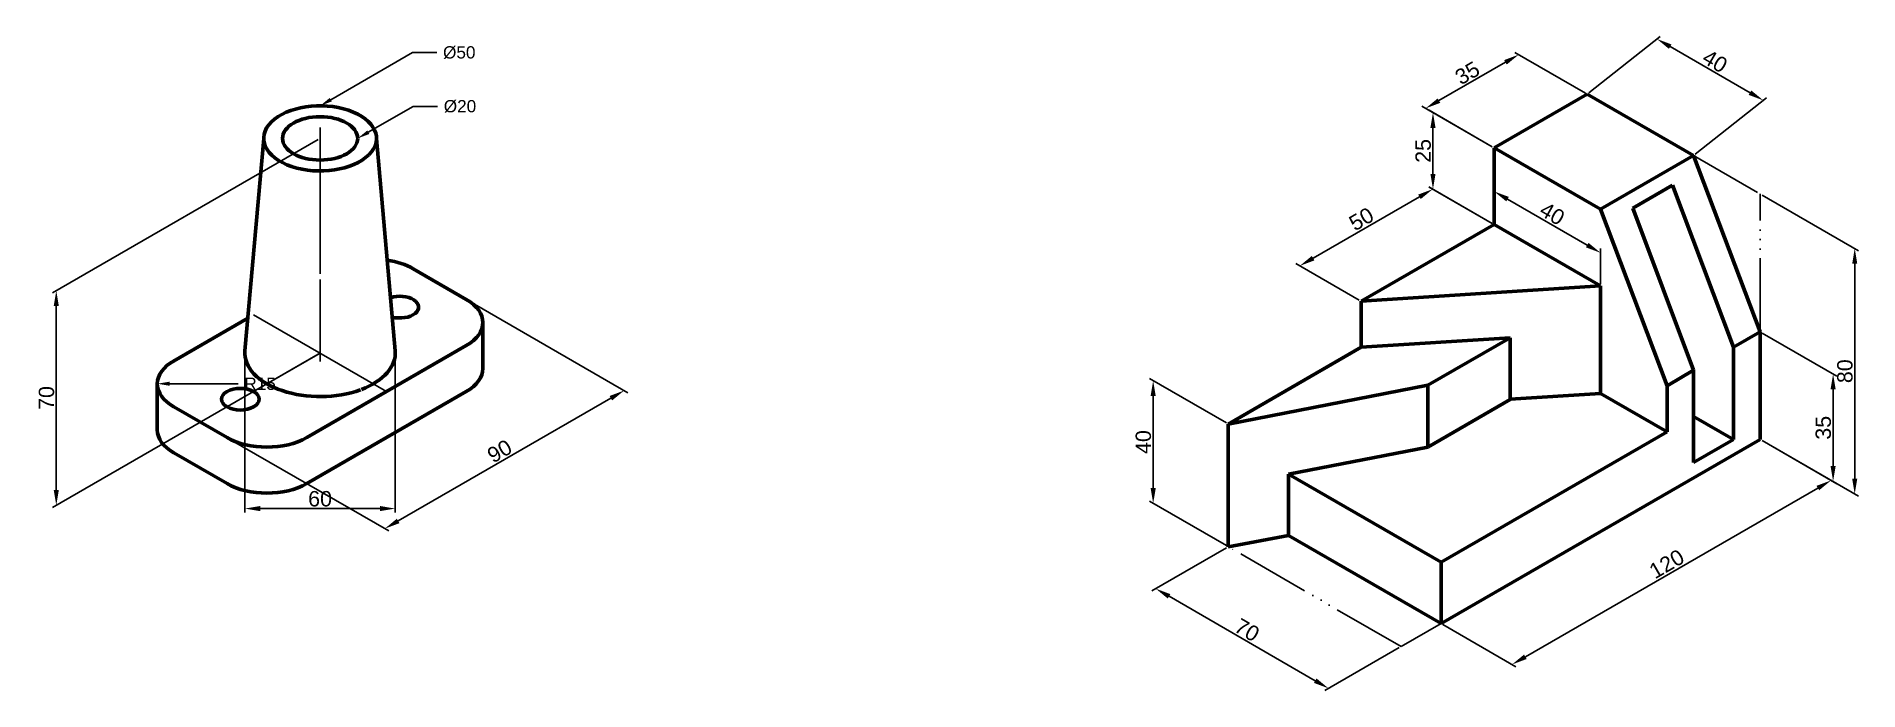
# Model space of a CAD drawing. Header units: millimetres. Extents: x 2466 to 3060, y 634 to 847.
import ezdxf
from ezdxf import colors
from ezdxf.entities.mleader import LeaderData, LeaderLine
from ezdxf.math import Vec2, Vec3

# ---------------------------------------------------------------- set-up
doc = ezdxf.new("R2010")
doc.units = ezdxf.units.MM
doc.linetypes.add('ACAD_ISO06W100', pattern=[36, 24, -3, 0, -3, 0, -3, 0, -3])
doc.linetypes.add('CENTER2', pattern=[28.575, 19.05, -3.175, 3.175, -3.175])
doc.layers.add('thick', color=7, linetype='Continuous', lineweight=60, plot=False)
doc.styles.get("Standard").update_dxf_attribs({"font": 'arial.ttf'})
doc.dimstyles.new('ISO-25', dxfattribs={"dimtxt": 5, "dimasz": 5, "dimexe": 1.25, "dimexo": 0.625, "dimtad": 1, "dimtxsty": 'Standard', "dimcen": 2.5, "dimadec": 0, "dimazin": 0, "dimtfac": 1, "dimtmove": 0, "dimatfit": 3, "dimfxl": 1, "dimarcsym": 0})

# ---------------------------------------------------------------- blocks, each defined once
blk = doc.blocks.new('*D3')
at = {"color": 0, "lineweight": -2, "transparency": 16777216}
for p, q in [((3028.25, 715.74), (3052.01, 702.03)), ((2951.17, 645.25), (3046.43, 700.25)), ((2924.33, 655.74), (2948.09, 642.03))]:
    blk.add_line(p, q, dxfattribs=at)
at = {"color": 0, "transparency": 16777216}
for points in [[(3046.01, 700.97), (3046.85, 699.53), (3050.76, 702.75)], [(2950.75, 645.97), (2951.58, 644.53), (2946.84, 642.75)]]:
    blk.add_solid(points, dxfattribs=at)
at = {"layer": 'Defpoints', "color": 0, "transparency": 16777216}
for p in [(3027.63, 716.11), (3050.76, 702.75), (2923.7, 656.11)]:
    blk.add_point(p, dxfattribs=at)
at = {"color": 0, "transparency": 16777216, "insert": (2997.21, 675.5), "char_height": 5, "attachment_point": 5, "rotation": 30}
blk.add_mtext('120', dxfattribs=at)
blk = doc.blocks.new('*D4')
at = {"color": 0, "lineweight": -2, "transparency": 16777216}
for p, q in [((3028.25, 750.74), (3052.65, 736.66)), ((3051.4, 707.38), (3051.4, 732.38)), ((3028.25, 715.74), (3052.65, 701.66))]:
    blk.add_line(p, q, dxfattribs=at)
at = {"color": 0, "transparency": 16777216}
for points in [[(3050.57, 732.38), (3052.23, 732.38), (3051.4, 737.38)], [(3050.57, 707.38), (3052.23, 707.38), (3051.4, 702.38)]]:
    blk.add_solid(points, dxfattribs=at)
at = {"layer": 'Defpoints', "color": 0, "transparency": 16777216}
for p in [(3027.63, 751.11), (3051.4, 737.38), (3027.63, 716.11)]:
    blk.add_point(p, dxfattribs=at)
at = {"color": 0, "transparency": 16777216, "insert": (3048.22, 719.88), "char_height": 5, "attachment_point": 5, "rotation": 90}
blk.add_mtext('35', dxfattribs=at)
blk = doc.blocks.new('*D6')
at = {"color": 0, "lineweight": -2, "transparency": 16777216}
for p, q in [((3028.25, 795.74), (3059.69, 777.59)), ((3058.44, 703.32), (3058.44, 773.32)), ((3028.25, 715.74), (3059.69, 697.59))]:
    blk.add_line(p, q, dxfattribs=at)
at = {"color": 0, "transparency": 16777216}
for points in [[(3057.61, 773.32), (3059.27, 773.32), (3058.44, 778.32)], [(3057.61, 703.32), (3059.27, 703.32), (3058.44, 698.32)]]:
    blk.add_solid(points, dxfattribs=at)
at = {"layer": 'Defpoints', "color": 0, "transparency": 16777216}
for p in [(3027.63, 796.11), (3058.44, 778.32), (3027.63, 716.11)]:
    blk.add_point(p, dxfattribs=at)
at = {"color": 0, "transparency": 16777216, "insert": (3055.26, 738.32), "char_height": 5, "attachment_point": 5, "rotation": 90}
blk.add_mtext('80', dxfattribs=at)
blk = doc.blocks.new('*D7')
at = {"color": 0, "lineweight": -2, "transparency": 16777216}
for p, q in [((2853.8, 680.74), (2829.54, 666.74)), ((2882.75, 637.46), (2835.12, 664.96)), ((2910.09, 648.24), (2885.83, 634.24))]:
    blk.add_line(p, q, dxfattribs=at)
at = {"color": 0, "transparency": 16777216}
for points in [[(2835.54, 665.68), (2834.71, 664.24), (2830.79, 667.46)], [(2883.17, 638.18), (2882.34, 636.74), (2887.08, 634.96)]]:
    blk.add_solid(points, dxfattribs=at)
at = {"layer": 'Defpoints', "color": 0, "transparency": 16777216}
for p in [(2854.42, 681.11), (2830.79, 667.46), (2910.71, 648.61)]:
    blk.add_point(p, dxfattribs=at)
at = {"color": 0, "transparency": 16777216, "insert": (2860.53, 653.96), "char_height": 5, "attachment_point": 5, "rotation": 330}
blk.add_mtext('70', dxfattribs=at)
blk = doc.blocks.new('*D8')
at = {"color": 0, "lineweight": -2, "transparency": 16777216}
for p, q in [((2853.8, 721.47), (2828.71, 735.95)), ((2829.96, 700.23), (2829.96, 730.23)), ((2853.8, 681.47), (2828.71, 695.95))]:
    blk.add_line(p, q, dxfattribs=at)
at = {"color": 0, "transparency": 16777216}
for points in [[(2829.13, 730.23), (2830.8, 730.23), (2829.96, 735.23)], [(2829.13, 700.23), (2830.8, 700.23), (2829.96, 695.23)]]:
    blk.add_solid(points, dxfattribs=at)
at = {"layer": 'Defpoints', "color": 0, "transparency": 16777216}
for p in [(2829.96, 735.23), (2854.42, 721.11), (2854.42, 681.11)]:
    blk.add_point(p, dxfattribs=at)
at = {"color": 0, "transparency": 16777216, "insert": (2826.78, 715.23), "char_height": 5, "attachment_point": 5, "rotation": 90}
blk.add_mtext('40', dxfattribs=at)
blk = doc.blocks.new('*D10')
at = {"color": 0, "lineweight": -2, "transparency": 16777216}
for p, q in [((2940.4, 786.47), (2919.77, 798.38)), ((2916.69, 795.16), (2882.05, 775.16)), ((2897.1, 761.47), (2876.47, 773.38))]:
    blk.add_line(p, q, dxfattribs=at)
at = {"color": 0, "transparency": 16777216}
for points in [[(2916.27, 795.88), (2917.1, 794.43), (2921.02, 797.66)], [(2881.63, 775.88), (2882.46, 774.43), (2877.72, 772.66)]]:
    blk.add_solid(points, dxfattribs=at)
at = {"layer": 'Defpoints', "color": 0, "transparency": 16777216}
for p in [(2941.02, 786.11), (2877.72, 772.66), (2897.72, 761.11)]:
    blk.add_point(p, dxfattribs=at)
at = {"color": 0, "transparency": 16777216, "insert": (2897.78, 787.91), "char_height": 5, "attachment_point": 5, "rotation": 30}
blk.add_mtext('50', dxfattribs=at)
blk = doc.blocks.new('*D11')
at = {"color": 0, "lineweight": -2, "transparency": 16777216}
for p, q in [((2940.4, 811.47), (2919.83, 823.34)), ((2921.08, 802.62), (2921.08, 817.62)), ((2940.4, 786.47), (2919.83, 798.34))]:
    blk.add_line(p, q, dxfattribs=at)
at = {"color": 0, "transparency": 16777216}
for points in [[(2920.25, 817.62), (2921.92, 817.62), (2921.08, 822.62)], [(2920.25, 802.62), (2921.92, 802.62), (2921.08, 797.62)]]:
    blk.add_solid(points, dxfattribs=at)
at = {"layer": 'Defpoints', "color": 0, "transparency": 16777216}
for p in [(2921.08, 822.62), (2941.02, 811.11), (2941.02, 786.11)]:
    blk.add_point(p, dxfattribs=at)
at = {"color": 0, "transparency": 16777216, "insert": (2917.91, 810.12), "char_height": 5, "attachment_point": 5, "rotation": 90}
blk.add_mtext('25', dxfattribs=at)
blk = doc.blocks.new('*D12')
at = {"color": 0, "lineweight": -2, "transparency": 16777216}
for p, q in [((2923.04, 826.49), (2944.69, 838.99)), ((2970.71, 828.97), (2947.77, 842.21)), ((2940.4, 811.47), (2917.46, 824.71))]:
    blk.add_line(p, q, dxfattribs=at)
at = {"color": 0, "transparency": 16777216}
for points in [[(2944.28, 839.71), (2945.11, 838.27), (2949.02, 841.49)], [(2922.62, 827.21), (2923.46, 825.77), (2918.71, 823.99)]]:
    blk.add_solid(points, dxfattribs=at)
at = {"layer": 'Defpoints', "color": 0, "transparency": 16777216}
for p in [(2949.02, 841.49), (2971.34, 828.61), (2941.02, 811.11)]:
    blk.add_point(p, dxfattribs=at)
at = {"color": 0, "transparency": 16777216, "insert": (2932.28, 835.49), "char_height": 5, "attachment_point": 5, "rotation": 30}
blk.add_mtext('35', dxfattribs=at)
blk = doc.blocks.new('*D13')
at = {"color": 0, "lineweight": -2, "transparency": 16777216}
for p, q in [((2971.86, 829.02), (2995.08, 847.42)), ((2998.35, 844.09), (3024.34, 829.09)), ((3006.5, 809.02), (3029.72, 827.42))]:
    blk.add_line(p, q, dxfattribs=at)
at = {"color": 0, "transparency": 16777216}
for points in [[(2998.77, 844.81), (2997.94, 843.37), (2994.02, 846.59)], [(3024.75, 829.81), (3023.92, 828.37), (3028.67, 826.59)]]:
    blk.add_solid(points, dxfattribs=at)
at = {"layer": 'Defpoints', "color": 0, "transparency": 16777216}
for p in [(2971.34, 828.61), (3028.67, 826.59), (3005.98, 808.61)]:
    blk.add_point(p, dxfattribs=at)
at = {"color": 0, "transparency": 16777216, "insert": (3012.93, 839.34), "char_height": 5, "attachment_point": 5, "rotation": 330}
blk.add_mtext('40', dxfattribs=at)
blk = doc.blocks.new('*D14')
at = {"color": 0, "lineweight": -2, "transparency": 16777216}
for p, q in [((2941.02, 786.83), (2941.02, 798.35)), ((2945.35, 794.4), (2971.34, 779.4)), ((2975.67, 766.83), (2975.67, 778.35))]:
    blk.add_line(p, q, dxfattribs=at)
at = {"color": 0, "transparency": 16777216}
for points in [[(2945.77, 795.13), (2944.94, 793.68), (2941.02, 796.9)], [(2971.75, 780.13), (2970.92, 778.68), (2975.67, 776.9)]]:
    blk.add_solid(points, dxfattribs=at)
at = {"layer": 'Defpoints', "color": 0, "transparency": 16777216}
for p in [(2941.02, 786.11), (2975.67, 776.9), (2975.67, 766.11)]:
    blk.add_point(p, dxfattribs=at)
at = {"color": 0, "transparency": 16777216, "insert": (2959.93, 789.66), "char_height": 5, "attachment_point": 5, "rotation": 330}
blk.add_mtext('40', dxfattribs=at)
blk = doc.blocks.new('*D16')
at = {"color": 0, "lineweight": -2, "transparency": 16777216}
for p, q in [((2606.9, 761.33), (2658.92, 731.3)), ((2584.06, 689.52), (2653.34, 729.52)), ((2528.95, 716.33), (2580.98, 686.3))]:
    blk.add_line(p, q, dxfattribs=at)
at = {"color": 0, "transparency": 16777216}
for points in [[(2652.93, 730.24), (2653.76, 728.8), (2657.67, 732.02)], [(2583.64, 690.24), (2584.48, 688.8), (2579.73, 687.02)]]:
    blk.add_solid(points, dxfattribs=at)
at = {"layer": 'Defpoints', "color": 0, "transparency": 16777216}
for p in [(2606.27, 761.7), (2657.67, 732.02), (2528.33, 716.7)]:
    blk.add_point(p, dxfattribs=at)
at = {"color": 0, "transparency": 16777216, "insert": (2617.11, 712.27), "char_height": 5, "attachment_point": 5, "rotation": 30}
blk.add_mtext('90', dxfattribs=at)
blk = doc.blocks.new('*D17')
at = {"color": 0, "lineweight": -2, "transparency": 16777216}
for p, q in [((2534.14, 743.57), (2534.14, 692.3)), ((2583.13, 743.57), (2583.13, 692.3)), ((2539.14, 693.55), (2578.13, 693.55))]:
    blk.add_line(p, q, dxfattribs=at)
at = {"color": 0, "transparency": 16777216}
for points in [[(2539.14, 694.39), (2539.14, 692.72), (2534.14, 693.55)], [(2578.13, 694.39), (2578.13, 692.72), (2583.13, 693.55)]]:
    blk.add_solid(points, dxfattribs=at)
at = {"layer": 'Defpoints', "color": 0, "transparency": 16777216}
for p in [(2534.14, 744.2), (2583.13, 744.2), (2583.13, 693.55)]:
    blk.add_point(p, dxfattribs=at)
at = {"color": 0, "transparency": 16777216, "insert": (2558.64, 696.73), "char_height": 5, "attachment_point": 5}
blk.add_mtext('60', dxfattribs=at)
blk = doc.blocks.new('*D18')
at = {"color": 0, "lineweight": -2, "transparency": 16777216}
for p, q in [((2558.01, 813.83), (2471.47, 763.87)), ((2472.72, 759.59), (2472.72, 699.59)), ((2558.01, 743.83), (2471.47, 693.87))]:
    blk.add_line(p, q, dxfattribs=at)
at = {"color": 0, "transparency": 16777216}
for points in [[(2471.89, 759.59), (2473.56, 759.59), (2472.72, 764.59)], [(2471.89, 699.59), (2473.56, 699.59), (2472.72, 694.59)]]:
    blk.add_solid(points, dxfattribs=at)
at = {"layer": 'Defpoints', "color": 0, "transparency": 16777216}
for p in [(2558.64, 814.2), (2558.64, 744.2), (2472.72, 694.59)]:
    blk.add_point(p, dxfattribs=at)
at = {"color": 0, "transparency": 16777216, "insert": (2469.55, 729.59), "char_height": 5, "attachment_point": 5, "rotation": 90}
blk.add_mtext('70', dxfattribs=at)
blk = doc.blocks.new('*U19')
at = {"color": 0, "linetype": 'CENTER2', "transparency": 16777216}
blk.add_line((0, 38.14), (0, -38.14), dxfattribs=at)

msp = doc.modelspace()

# ---------------------------------------------------------------- linework, layer by layer
at = {"linetype": 'ACAD_ISO06W100'}
for p, q in [((2558.64, 744.195), (2558.64, 814.195)), ((3005.977, 808.605), (3027.627, 796.105)), ((3027.627, 751.105), (3027.627, 796.105)), ((2910.714, 648.605), (2854.422, 681.105)), ((2923.704, 656.105), (2910.714, 648.605))]:
    msp.add_line(p, q, dxfattribs=at)
for p, q in [((2580.29, 731.695), (2536.989, 756.695)), ((2558.64, 744.195), (2532.659, 729.195))]:
    msp.add_line(p, q)
at = {"layer": 'thick'}
for p, q in [((2971.336, 828.605), (2941.025, 811.105)), ((3005.977, 808.605), (2971.336, 828.605)), ((2540.269, 814.195), (2534.176, 744.912)), ((2577.011, 814.195), (2583.103, 744.912)), ((2941.025, 811.105), (2975.666, 791.105)), ((2941.025, 811.105), (2941.025, 786.105)), ((2975.666, 791.105), (3005.977, 808.605)), ((3027.627, 751.105), (3005.977, 808.605)), ((2986.131, 791.442), (2999.081, 798.919)), ((2999.081, 798.919), (3018.967, 746.105)), ((2997.317, 733.605), (2975.666, 791.105)), ((2986.131, 791.442), (3005.977, 738.605)), ((2941.025, 786.105), (2897.724, 761.105)), ((2941.025, 786.105), (2975.666, 766.105)), ((2588.951, 771.695), (2606.271, 761.695)), ((2897.724, 761.105), (2975.666, 766.105)), ((2975.666, 766.105), (2975.666, 731.105)), ((2897.724, 761.105), (2897.724, 746.105)), ((2510.91, 741.638), (2535.118, 755.614)), ((2611.652, 754.195), (2611.652, 739.195)), ((2897.724, 746.105), (2946.203, 749.215)), ((2946.203, 749.215), (2919.374, 733.725)), ((2946.203, 729.095), (2946.203, 749.215)), ((3018.967, 746.105), (3027.627, 751.105)), ((3027.627, 751.105), (3027.627, 716.105)), ((3027.627, 716.105), (3027.627, 751.105)), ((2606.271, 746.695), (2554.31, 716.695)), ((2897.724, 746.105), (2854.422, 721.105)), ((2897.724, 746.105), (2884.733, 738.605)), ((3018.967, 716.105), (3018.967, 746.105)), ((3005.977, 738.605), (2997.317, 733.605)), ((3005.977, 738.605), (3005.977, 708.605)), ((2505.627, 734.195), (2505.627, 719.195)), ((2554.31, 701.695), (2606.271, 731.695)), ((2919.374, 733.725), (2854.422, 721.105)), ((2919.374, 713.605), (2919.374, 733.725)), ((2946.203, 729.215), (2975.666, 731.105)), ((2997.317, 718.605), (2975.666, 731.105)), ((2997.317, 733.605), (2997.317, 718.605)), ((2528.329, 716.695), (2511.008, 726.695)), ((2946.203, 729.095), (2919.374, 713.605)), ((2854.422, 721.105), (2854.422, 681.105)), ((2923.704, 676.105), (2997.317, 718.605)), ((3018.967, 716.105), (3005.977, 723.605)), ((2919.374, 713.605), (2874.017, 704.792)), ((3027.627, 716.105), (2923.704, 656.105)), ((3005.977, 708.605), (3018.967, 716.105)), ((2511.008, 711.695), (2528.329, 701.695)), ((2923.704, 676.105), (2874.017, 704.792)), ((2874.017, 704.792), (2874.017, 684.792)), ((2874.017, 684.792), (2854.422, 681.105)), ((2923.704, 656.105), (2874.017, 684.792)), ((2923.704, 656.105), (2923.704, 676.105))]:
    msp.add_line(p, q, dxfattribs=at)
for centre, major_axis, start_param, end_param in [((2558.64, 814.195), (-18.371, 0), 2.6139241, 8.8967131), ((2558.64, 814.195), (-12.247, 0), 3.1415927, 9.424778), ((2575.96, 764.195), (-18.371, 0), 10.2101761, 10.7456588), ((2584.621, 759.195), (-6.124, 0), 7.4353675, 11.515637), ((2593.281, 754.195), (-18.371, 0), 8.6393798, 10.2101761), ((2558.64, 744.195), (-24.495, 0), 6.232461, 8.4188284), ((2558.64, 744.195), (-24.495, 0), 2.1535247, 3.1923169), ((2523.998, 734.195), (-18.371, 0), 11.7733884, 13.3517688), ((2593.281, 739.195), (-18.371, 0), 8.6393798, 9.424778), ((2532.659, 729.195), (-6.124, 0), 3.9269908, 10.2101761), ((2523.998, 719.195), (-18.371, 0), 11.7733884, 11.7809725), ((2523.998, 719.195), (-18.371, 0), 12.5663706, 13.3517688), ((2541.319, 724.195), (-18.371, 0), 7.0685835, 8.6393798), ((2541.319, 709.195), (-18.371, 0), 7.0685835, 8.6393798)]:
    msp.add_ellipse(centre, major_axis=major_axis, ratio=0.5773503, start_param=start_param, end_param=end_param, dxfattribs=at)

# ---------------------------------------------------------------- block references
at = {"linetype": 'CENTER2'}
msp.add_blockref('*U19', (2558.64, 779.554), dxfattribs=at)

# ---------------------------------------------------------------- dimensions: what is measured, and where the dimension line sits
for p1, p2, distance, picture, middle in [((2971.336, 828.605), (3005.977, 808.605), 26.918, '*D13', (3012.934, 839.34)), ((2941.025, 811.105), (2971.336, 828.605), 22.314, '*D12', (2932.277, 835.492)), ((2941.025, 786.105), (2897.724, 761.105), -20.007, '*D10', (2897.778, 787.908)), ((2941.025, 786.105), (2975.666, 766.105), 9.353, '*D14', (2959.934, 789.657)), ((2528.329, 716.695), (2606.271, 761.695), -51.402, '*D16', (2617.114, 712.27)), ((2923.704, 656.105), (3027.627, 716.105), -23.132, '*D3', (2997.209, 675.502))]:
    dim = msp.add_aligned_dim(p1=p1, p2=p2, distance=distance, dimstyle='ISO-25')
    dim.commit()
    dim.dimension.update_dxf_attribs({"geometry": picture, "text_midpoint": middle})
for base, p1, p2, picture, middle in [((2921.085, 822.618), (2941.025, 786.105), (2941.025, 811.105), '*D11', (2917.907, 810.118)), ((2472.724, 694.592), (2558.64, 814.195), (2558.64, 744.195), '*D18', (2469.547, 729.592)), ((3058.439, 778.316), (3027.627, 716.105), (3027.627, 796.105), '*D6', (3055.261, 738.316)), ((3051.399, 737.38), (3027.627, 716.105), (3027.627, 751.105), '*D4', (3048.22, 719.88)), ((2829.963, 735.227), (2854.422, 681.105), (2854.422, 721.105), '*D8', (2826.785, 715.227))]:
    dim = msp.add_linear_dim(base=base, p1=p1, p2=p2, angle=90, dimstyle='ISO-25')
    dim.commit()
    dim.dimension.update_dxf_attribs({"geometry": picture, "text_midpoint": middle})
dim = msp.add_linear_dim(base=(2583.135, 693.553), p1=(2534.145, 744.195), p2=(2583.135, 744.195), text='60', dimstyle='ISO-25')
dim.commit()
dim.dimension.update_dxf_attribs({"geometry": '*D17', "text_midpoint": (2558.64, 696.73)})
dim = msp.add_aligned_dim(p1=(2910.714, 648.605), p2=(2854.422, 681.105), distance=23.631, text='70', dimstyle='ISO-25')
dim.commit()
dim.dimension.update_dxf_attribs({"geometry": '*D7', "text_midpoint": (2860.527, 653.964)})

# ---------------------------------------------------------------- leaders
ml = msp.add_multileader_mtext('Standard')
ml.set_content('%%C50', color=256)
ml.set_leader_properties()
ml.build(insert=Vec2(0, 0))
ctx = ml.context
ctx.base_point, ctx.plane_origin = Vec3(2596.689, 842.15), Vec3(2558.64, 824.802)
notes = []
notes.append((ctx, [(0, (1, 1, 0), (2588.689, 842.15), (1, 0), 8, [(0, [(2558.64, 824.802)], 0, [])])]))
ctx.mtext.insert, ctx.mtext.flow_direction = Vec3(2598.689, 844.231), 5
ml = msp.add_multileader_mtext('Standard')
ml.set_content('%%C20', color=256)
ml.set_leader_properties()
ml.build(insert=Vec2(0, 0))
ctx = ml.context
ctx.base_point, ctx.plane_origin = Vec3(2596.923, 824.608), Vec3(2570.887, 814.195)
notes.append((ctx, [(0, (1, 1, 0), (2588.923, 824.608), (1, 0), 8, [(0, [(2570.887, 814.195)], 0, [])])]))
ctx.mtext.insert, ctx.mtext.flow_direction = Vec3(2598.923, 826.689), 5
ml = msp.add_multileader_mtext('Standard')
ml.set_content('R15', color=256)
ml.set_leader_properties()
ml.build(insert=Vec2(0, 0))
ctx = ml.context
ctx.base_point, ctx.plane_origin = Vec3(2531.998, 734.195), Vec3(2505.628, 734.252)
notes.append((ctx, [(0, (1, 1, 0), (2523.998, 734.195), (1, 0), 8, [(0, [(2505.628, 734.252)], 0, [])])]))
ctx.mtext.insert, ctx.mtext.flow_direction = Vec3(2533.998, 736.229), 5
for ctx, leaders in notes:
    for number, flags, end, landing, length, lines in leaders:
        leader = LeaderData()
        leader.index, (leader.has_last_leader_line, leader.has_dogleg_vector, leader.attachment_direction) = number, flags
        leader.last_leader_point, leader.dogleg_vector, leader.dogleg_length = Vec3(end), Vec3(landing), length
        for number, points, colour, breaks in lines:
            line = LeaderLine()
            line.index, line.vertices, line.color, line.breaks = number, Vec3.list(points), colors.encode_raw_color(colour), breaks
            leader.lines.append(line)
        ctx.leaders.append(leader)

doc.saveas('drawing.dxf')
